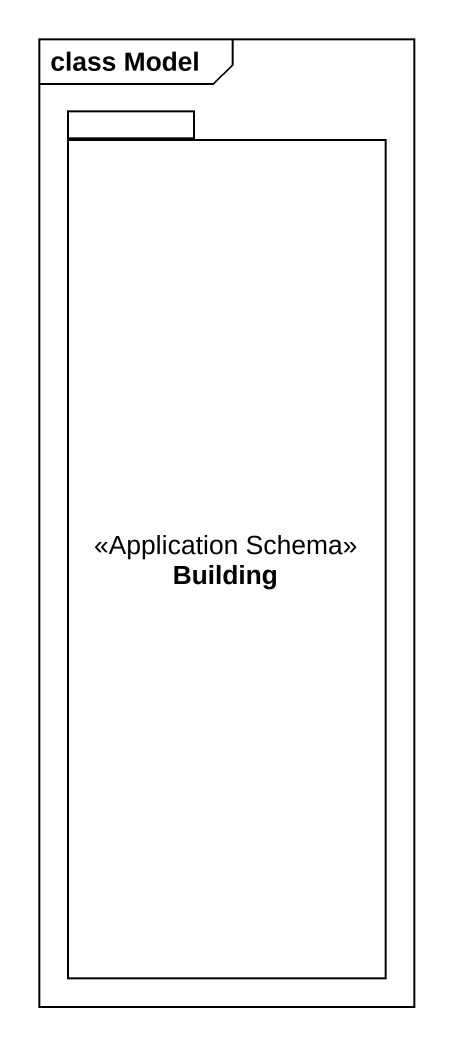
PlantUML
@startuml
mainframe class Model
package Building <<Application Schema>> {
}
@enduml
